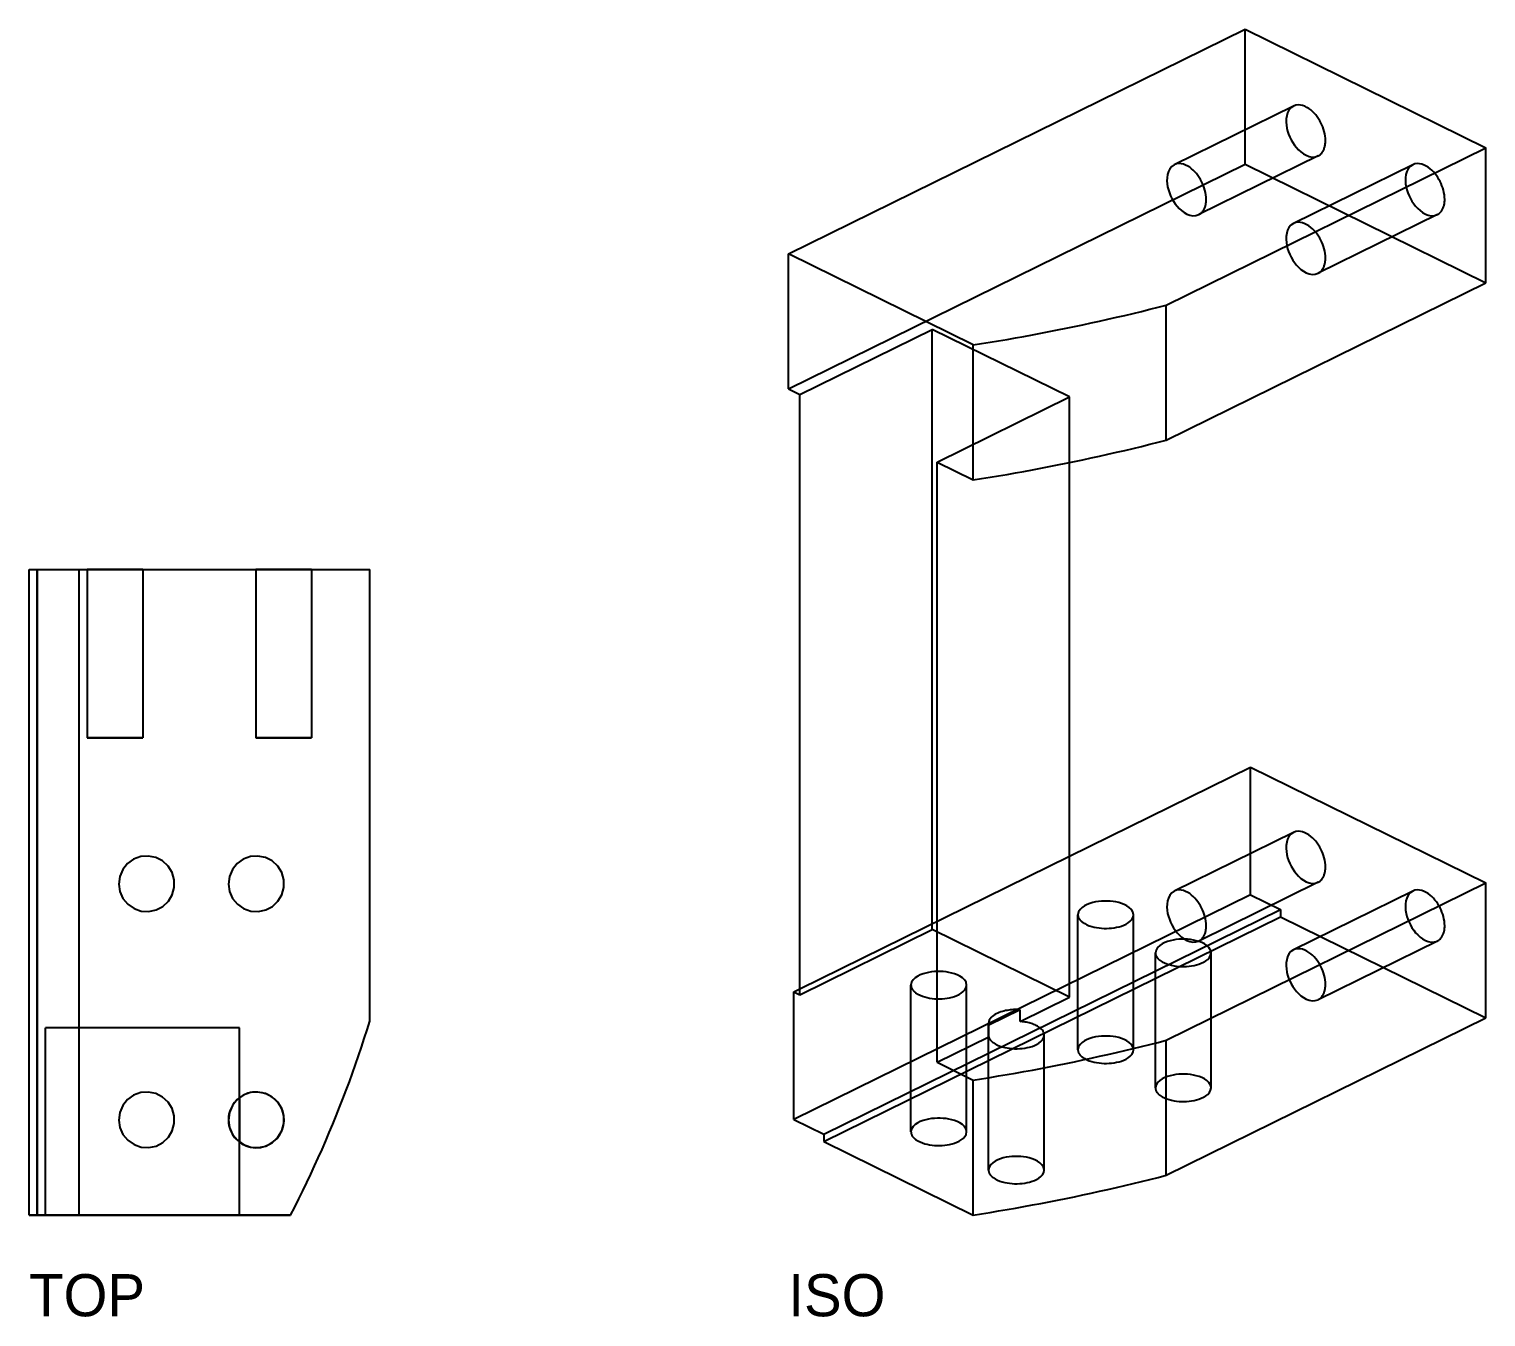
# Model space of a CAD drawing. Header units: millimetres. Extents: x 0 to 263, y -45 to 154.
# Drawn here: x 0 to 86.4, y 78.1 to 154.5 of the extents above; entities that cross this region are included whole.
import ezdxf

# ---------------------------------------------------------------- set-up
doc = ezdxf.new("R2010")
doc.units = ezdxf.units.MM
for name, color, linetype in [('ISO_HIDDEN', 8, 'CONTINUOUS'), ('ISO_VISIBLE', 7, 'Continuous'), ('TOP_HIDDEN', 8, 'CONTINUOUS'), ('TOP_VISIBLE', 7, 'Continuous')]:
    doc.layers.add(name, color=color, linetype=linetype)

msp = doc.modelspace()

# ---------------------------------------------------------------- linework, layer by layer
at = {"layer": 'ISO_HIDDEN'}
for points in [[(72.107, 146.462), (72.107, 154.47)], [(74.985, 149.91), (67.914, 146.428)], [(74.985, 149.91), (74.833, 149.805), (74.715, 149.664), (74.632, 149.5), (74.579, 149.323), (74.552, 149.14), (74.547, 148.956), (74.561, 148.772), (74.591, 148.59), (74.636, 148.411), (74.693, 148.235), (74.763, 148.064), (74.845, 147.899), (74.937, 147.739), (75.041, 147.587), (75.156, 147.442), (75.282, 147.307), (75.42, 147.184), (75.569, 147.076), (75.73, 146.985), (75.902, 146.919), (76.083, 146.885), (76.267, 146.893), (76.442, 146.949)], [(76.88, 147.855), (76.875, 147.993), (76.86, 148.131), (76.836, 148.268), (76.804, 148.402), (76.765, 148.535), (76.718, 148.666), (76.664, 148.793), (76.604, 148.918), (76.538, 149.04), (76.465, 149.158), (76.386, 149.272), (76.301, 149.381), (76.21, 149.485), (76.112, 149.583), (76.008, 149.674), (75.897, 149.757), (75.779, 149.831), (75.655, 149.892), (75.525, 149.94), (75.39, 149.969), (75.252, 149.976), (75.115, 149.957), (74.985, 149.91)], [(76.442, 146.949), (76.483, 146.971), (76.522, 146.996), (76.559, 147.023), (76.594, 147.053), (76.626, 147.086), (76.657, 147.12), (76.685, 147.156), (76.712, 147.194), (76.736, 147.234), (76.757, 147.274), (76.777, 147.316), (76.795, 147.358), (76.811, 147.402), (76.825, 147.445), (76.837, 147.49), (76.848, 147.535), (76.857, 147.58), (76.864, 147.625), (76.87, 147.671), (76.875, 147.717), (76.878, 147.763), (76.88, 147.809), (76.88, 147.855)], [(76.442, 146.949), (69.371, 143.468)], [(45.025, 133.128), (72.107, 146.462)], [(67.914, 146.428), (67.762, 146.324), (67.644, 146.183), (67.56, 146.018), (67.508, 145.841), (67.481, 145.659), (67.476, 145.474), (67.49, 145.29), (67.52, 145.108), (67.564, 144.929), (67.622, 144.754), (67.692, 144.583), (67.774, 144.417), (67.866, 144.258), (67.97, 144.105), (68.085, 143.961), (68.211, 143.826), (68.349, 143.703), (68.498, 143.594), (68.659, 143.504), (68.831, 143.438), (69.012, 143.404), (69.196, 143.411), (69.371, 143.468)], [(69.809, 144.374), (69.804, 144.512), (69.789, 144.65), (69.765, 144.786), (69.733, 144.921), (69.694, 145.054), (69.647, 145.184), (69.593, 145.312), (69.533, 145.437), (69.467, 145.558), (69.394, 145.676), (69.315, 145.79), (69.23, 145.899), (69.139, 146.003), (69.041, 146.102), (68.937, 146.193), (68.826, 146.276), (68.708, 146.349), (68.584, 146.411), (68.454, 146.458), (68.319, 146.487), (68.181, 146.494), (68.044, 146.475), (67.914, 146.428)], [(72.107, 146.462), (86.391, 139.43)], [(82.056, 146.428), (74.985, 142.947)], [(82.056, 146.428), (81.904, 146.324), (81.786, 146.183), (81.703, 146.018), (81.65, 145.841), (81.623, 145.659), (81.618, 145.474), (81.632, 145.29), (81.662, 145.108), (81.707, 144.929), (81.764, 144.754), (81.834, 144.583), (81.916, 144.417), (82.008, 144.258), (82.112, 144.105), (82.227, 143.961), (82.353, 143.826), (82.491, 143.703), (82.64, 143.594), (82.801, 143.504), (82.973, 143.438), (83.154, 143.404), (83.338, 143.411), (83.513, 143.468)], [(83.951, 144.374), (83.946, 144.512), (83.931, 144.65), (83.907, 144.786), (83.875, 144.921), (83.836, 145.054), (83.789, 145.184), (83.735, 145.312), (83.675, 145.437), (83.609, 145.558), (83.536, 145.676), (83.457, 145.79), (83.372, 145.899), (83.281, 146.003), (83.183, 146.102), (83.079, 146.193), (82.968, 146.276), (82.85, 146.349), (82.726, 146.411), (82.596, 146.458), (82.461, 146.487), (82.323, 146.494), (82.186, 146.475), (82.056, 146.428)], [(69.371, 143.468), (69.412, 143.49), (69.451, 143.514), (69.488, 143.542), (69.522, 143.572), (69.555, 143.604), (69.586, 143.639), (69.614, 143.675), (69.64, 143.713), (69.664, 143.752), (69.686, 143.793), (69.706, 143.834), (69.724, 143.877), (69.74, 143.92), (69.754, 143.964), (69.766, 144.008), (69.777, 144.053), (69.786, 144.098), (69.793, 144.144), (69.799, 144.19), (69.803, 144.235), (69.807, 144.281), (69.808, 144.327), (69.809, 144.374)], [(83.513, 143.468), (83.554, 143.49), (83.593, 143.514), (83.63, 143.542), (83.665, 143.572), (83.697, 143.604), (83.728, 143.639), (83.756, 143.675), (83.783, 143.713), (83.807, 143.752), (83.828, 143.793), (83.848, 143.834), (83.866, 143.877), (83.882, 143.92), (83.896, 143.964), (83.908, 144.008), (83.919, 144.053), (83.928, 144.098), (83.935, 144.144), (83.941, 144.19), (83.946, 144.235), (83.949, 144.281), (83.951, 144.327), (83.951, 144.374)], [(83.513, 143.468), (76.442, 139.986)], [(74.985, 142.947), (74.833, 142.842), (74.715, 142.701), (74.632, 142.537), (74.579, 142.36), (74.552, 142.177), (74.547, 141.993), (74.561, 141.809), (74.591, 141.627), (74.636, 141.448), (74.693, 141.272), (74.763, 141.101), (74.845, 140.936), (74.937, 140.776), (75.041, 140.624), (75.156, 140.479), (75.282, 140.344), (75.42, 140.221), (75.569, 140.113), (75.73, 140.022), (75.902, 139.956), (76.083, 139.922), (76.267, 139.93), (76.442, 139.986)], [(76.88, 140.892), (76.875, 141.03), (76.86, 141.168), (76.836, 141.305), (76.804, 141.439), (76.765, 141.572), (76.718, 141.703), (76.664, 141.83), (76.604, 141.955), (76.538, 142.077), (76.465, 142.195), (76.386, 142.308), (76.301, 142.418), (76.21, 142.522), (76.112, 142.62), (76.008, 142.711), (75.897, 142.794), (75.779, 142.868), (75.655, 142.929), (75.525, 142.976), (75.39, 143.006), (75.252, 143.013), (75.115, 142.994), (74.985, 142.947)], [(76.442, 139.986), (76.483, 140.008), (76.522, 140.033), (76.559, 140.06), (76.594, 140.09), (76.626, 140.123), (76.657, 140.157), (76.685, 140.193), (76.712, 140.231), (76.736, 140.271), (76.757, 140.311), (76.777, 140.353), (76.795, 140.395), (76.811, 140.439), (76.825, 140.482), (76.837, 140.527), (76.848, 140.572), (76.857, 140.617), (76.864, 140.662), (76.87, 140.708), (76.875, 140.754), (76.878, 140.8), (76.88, 140.846), (76.88, 140.892)], [(45.71, 132.791), (53.559, 136.655)], [(61.691, 132.651), (53.559, 136.655)], [(53.559, 101.056), (53.559, 136.655)], [(53.842, 128.787), (61.691, 132.651)], [(61.691, 128.761), (61.691, 132.651)], [(72.439, 103.128), (72.439, 110.7)], [(74.985, 106.826), (67.914, 103.344)], [(74.985, 106.826), (74.833, 106.721), (74.715, 106.58), (74.632, 106.416), (74.579, 106.239), (74.552, 106.056), (74.547, 105.872), (74.561, 105.688), (74.591, 105.506), (74.636, 105.326), (74.693, 105.151), (74.763, 104.98), (74.845, 104.815), (74.937, 104.655), (75.041, 104.502), (75.156, 104.358), (75.282, 104.223), (75.42, 104.1), (75.569, 103.991), (75.73, 103.901), (75.902, 103.835), (76.083, 103.801), (76.267, 103.809), (76.442, 103.865)], [(76.88, 104.771), (76.875, 104.909), (76.86, 105.047), (76.836, 105.183), (76.804, 105.318), (76.765, 105.451), (76.718, 105.581), (76.664, 105.709), (76.604, 105.834), (76.538, 105.956), (76.465, 106.074), (76.386, 106.187), (76.301, 106.297), (76.21, 106.401), (76.112, 106.499), (76.008, 106.59), (75.897, 106.673), (75.779, 106.747), (75.655, 106.808), (75.525, 106.855), (75.39, 106.884), (75.252, 106.892), (75.115, 106.873), (74.985, 106.826)], [(45.71, 97.54), (61.691, 105.408)], [(76.442, 103.865), (76.483, 103.887), (76.522, 103.912), (76.559, 103.939), (76.594, 103.969), (76.626, 104.002), (76.657, 104.036), (76.685, 104.072), (76.712, 104.11), (76.736, 104.149), (76.757, 104.19), (76.777, 104.232), (76.795, 104.274), (76.811, 104.317), (76.825, 104.361), (76.837, 104.406), (76.848, 104.451), (76.857, 104.496), (76.864, 104.541), (76.87, 104.587), (76.875, 104.633), (76.878, 104.679), (76.88, 104.725), (76.88, 104.771)], [(76.442, 103.865), (69.371, 100.383)], [(72.439, 103.128), (45.357, 89.793)], [(67.914, 103.344), (67.762, 103.24), (67.644, 103.098), (67.56, 102.934), (67.508, 102.757), (67.481, 102.575), (67.476, 102.39), (67.49, 102.206), (67.52, 102.024), (67.564, 101.845), (67.622, 101.67), (67.692, 101.499), (67.774, 101.333), (67.866, 101.173), (67.97, 101.021), (68.085, 100.876), (68.211, 100.742), (68.349, 100.618), (68.498, 100.51), (68.659, 100.42), (68.831, 100.354), (69.012, 100.32), (69.196, 100.327), (69.371, 100.383)], [(69.809, 101.289), (69.804, 101.428), (69.789, 101.565), (69.765, 101.702), (69.733, 101.837), (69.694, 101.969), (69.647, 102.1), (69.593, 102.228), (69.533, 102.352), (69.467, 102.474), (69.394, 102.592), (69.315, 102.706), (69.23, 102.815), (69.139, 102.919), (69.041, 103.017), (68.937, 103.109), (68.826, 103.192), (68.708, 103.265), (68.584, 103.327), (68.454, 103.374), (68.319, 103.403), (68.181, 103.41), (68.044, 103.391), (67.914, 103.344)], [(72.439, 103.128), (74.207, 102.257)], [(82.056, 103.344), (74.985, 99.862)], [(82.056, 103.344), (81.904, 103.24), (81.786, 103.098), (81.703, 102.934), (81.65, 102.757), (81.623, 102.575), (81.618, 102.39), (81.632, 102.206), (81.662, 102.024), (81.707, 101.845), (81.764, 101.67), (81.834, 101.499), (81.916, 101.333), (82.008, 101.173), (82.112, 101.021), (82.227, 100.876), (82.353, 100.742), (82.491, 100.618), (82.64, 100.51), (82.801, 100.42), (82.973, 100.354), (83.154, 100.32), (83.338, 100.327), (83.513, 100.383)], [(83.951, 101.289), (83.946, 101.428), (83.931, 101.565), (83.907, 101.702), (83.875, 101.837), (83.836, 101.969), (83.789, 102.1), (83.735, 102.228), (83.675, 102.352), (83.609, 102.474), (83.536, 102.592), (83.457, 102.706), (83.372, 102.815), (83.281, 102.919), (83.183, 103.017), (83.079, 103.109), (82.968, 103.192), (82.85, 103.265), (82.726, 103.327), (82.596, 103.374), (82.461, 103.403), (82.323, 103.41), (82.186, 103.391), (82.056, 103.344)], [(47.125, 88.923), (74.207, 102.257)], [(62.198, 93.937), (62.198, 101.944)], [(65.498, 93.937), (65.498, 101.944)], [(74.207, 102.257), (74.207, 101.822)], [(47.125, 88.488), (74.207, 101.822)], [(69.371, 100.383), (69.412, 100.405), (69.451, 100.43), (69.488, 100.458), (69.522, 100.488), (69.555, 100.52), (69.586, 100.554), (69.614, 100.591), (69.64, 100.629), (69.664, 100.668), (69.686, 100.708), (69.706, 100.75), (69.724, 100.793), (69.74, 100.836), (69.754, 100.88), (69.766, 100.924), (69.777, 100.969), (69.786, 101.014), (69.793, 101.06), (69.799, 101.105), (69.803, 101.151), (69.807, 101.197), (69.808, 101.243), (69.809, 101.289)], [(74.207, 101.822), (86.391, 95.823)], [(83.513, 100.383), (83.554, 100.405), (83.593, 100.43), (83.63, 100.458), (83.665, 100.488), (83.697, 100.52), (83.728, 100.554), (83.756, 100.591), (83.783, 100.629), (83.807, 100.668), (83.828, 100.708), (83.848, 100.75), (83.866, 100.793), (83.882, 100.836), (83.896, 100.88), (83.908, 100.924), (83.919, 100.969), (83.928, 101.014), (83.935, 101.06), (83.941, 101.105), (83.946, 101.151), (83.949, 101.197), (83.951, 101.243), (83.951, 101.289)], [(45.71, 97.192), (53.559, 101.056)], [(61.691, 97.053), (53.559, 101.056)], [(83.513, 100.383), (76.442, 96.902)], [(66.794, 91.674), (66.794, 99.681)], [(70.094, 91.674), (70.094, 99.681)], [(74.985, 99.862), (74.833, 99.758), (74.715, 99.617), (74.632, 99.452), (74.579, 99.276), (74.552, 99.093), (74.547, 98.909), (74.561, 98.725), (74.591, 98.542), (74.636, 98.363), (74.693, 98.188), (74.763, 98.017), (74.845, 97.852), (74.937, 97.692), (75.041, 97.539), (75.156, 97.395), (75.282, 97.26), (75.42, 97.137), (75.569, 97.028), (75.73, 96.938), (75.902, 96.872), (76.083, 96.838), (76.267, 96.845), (76.442, 96.902)], [(76.88, 97.808), (76.875, 97.946), (76.86, 98.084), (76.836, 98.22), (76.804, 98.355), (76.765, 98.488), (76.718, 98.618), (76.664, 98.746), (76.604, 98.871), (76.538, 98.992), (76.465, 99.11), (76.386, 99.224), (76.301, 99.334), (76.21, 99.438), (76.112, 99.536), (76.008, 99.627), (75.897, 99.71), (75.779, 99.784), (75.655, 99.845), (75.525, 99.892), (75.39, 99.921), (75.252, 99.928), (75.115, 99.91), (74.985, 99.862)], [(55.598, 97.766), (55.562, 97.934), (55.47, 98.08), (55.345, 98.199), (55.201, 98.295), (55.046, 98.373), (54.885, 98.435), (54.719, 98.484), (54.55, 98.523), (54.38, 98.55), (54.207, 98.569), (54.035, 98.578), (53.862, 98.578), (53.689, 98.569), (53.517, 98.55), (53.346, 98.523), (53.177, 98.484), (53.011, 98.435), (52.85, 98.373), (52.695, 98.295), (52.552, 98.199), (52.426, 98.08), (52.334, 97.934), (52.298, 97.766)], [(52.298, 97.766), (52.299, 97.742), (52.301, 97.719), (52.304, 97.695), (52.309, 97.672), (52.315, 97.649), (52.323, 97.626), (52.331, 97.604), (52.341, 97.582), (52.352, 97.561), (52.364, 97.54), (52.376, 97.519), (52.389, 97.5), (52.404, 97.48), (52.418, 97.462), (52.434, 97.444), (52.45, 97.426), (52.466, 97.409), (52.484, 97.392), (52.501, 97.376), (52.519, 97.36), (52.537, 97.345), (52.556, 97.33), (52.575, 97.316)], [(52.298, 89.062), (52.298, 97.766)], [(52.575, 97.316), (52.7, 97.235), (52.833, 97.167), (52.972, 97.111), (53.114, 97.065), (53.258, 97.028), (53.404, 96.999), (53.552, 96.978), (53.7, 96.963), (53.849, 96.955), (53.999, 96.954), (54.148, 96.96), (54.296, 96.972), (54.444, 96.991), (54.591, 97.018), (54.736, 97.053), (54.879, 97.096), (55.019, 97.148), (55.154, 97.212), (55.282, 97.288), (55.399, 97.38), (55.5, 97.49), (55.571, 97.62), (55.598, 97.766)], [(55.598, 89.062), (55.598, 97.766)], [(76.442, 96.902), (76.483, 96.924), (76.522, 96.949), (76.559, 96.976), (76.594, 97.006), (76.626, 97.038), (76.657, 97.073), (76.685, 97.109), (76.712, 97.147), (76.736, 97.186), (76.757, 97.227), (76.777, 97.269), (76.795, 97.311), (76.811, 97.354), (76.825, 97.398), (76.837, 97.443), (76.848, 97.487), (76.857, 97.533), (76.864, 97.578), (76.87, 97.624), (76.875, 97.67), (76.878, 97.716), (76.88, 97.762), (76.88, 97.808)], [(58.765, 96.308), (58.669, 96.313), (58.573, 96.316), (58.477, 96.315), (58.381, 96.312), (58.285, 96.306), (58.189, 96.297), (58.094, 96.285), (57.999, 96.27), (57.904, 96.252), (57.811, 96.231), (57.718, 96.206), (57.626, 96.178), (57.535, 96.146), (57.446, 96.11), (57.359, 96.068), (57.275, 96.022), (57.194, 95.97), (57.118, 95.912), (57.048, 95.846), (56.987, 95.771), (56.938, 95.689), (56.906, 95.598), (56.894, 95.503)], [(56.894, 95.503), (56.894, 95.498), (56.894, 95.494), (56.895, 95.489), (56.895, 95.484), (56.895, 95.479), (56.895, 95.475), (56.896, 95.47), (56.896, 95.465), (56.897, 95.46), (56.897, 95.455), (56.898, 95.451), (56.898, 95.446), (56.899, 95.441), (56.9, 95.437), (56.901, 95.432), (56.902, 95.427), (56.902, 95.422), (56.903, 95.418), (56.905, 95.413), (56.906, 95.408), (56.907, 95.404), (56.908, 95.399), (56.909, 95.394)], [(56.894, 86.799), (56.894, 95.503)], [(60.194, 86.799), (60.194, 94.807)], [(65.498, 93.937), (65.462, 94.105), (65.37, 94.25), (65.244, 94.369), (65.1, 94.465), (64.946, 94.543), (64.784, 94.605), (64.619, 94.655), (64.45, 94.693), (64.279, 94.721), (64.107, 94.739), (63.934, 94.748), (63.761, 94.748), (63.588, 94.739), (63.416, 94.721), (63.245, 94.693), (63.077, 94.655), (62.911, 94.605), (62.749, 94.543), (62.595, 94.465), (62.451, 94.369), (62.326, 94.25), (62.233, 94.105), (62.198, 93.937)], [(62.198, 93.937), (62.198, 93.913), (62.2, 93.889), (62.204, 93.865), (62.209, 93.842), (62.215, 93.819), (62.222, 93.796), (62.231, 93.774), (62.241, 93.752), (62.251, 93.731), (62.263, 93.71), (62.276, 93.69), (62.289, 93.67), (62.303, 93.651), (62.318, 93.632), (62.333, 93.614), (62.349, 93.596), (62.366, 93.579), (62.383, 93.562), (62.401, 93.546), (62.418, 93.53), (62.437, 93.515), (62.456, 93.5), (62.475, 93.486)], [(62.475, 93.486), (62.6, 93.405), (62.733, 93.338), (62.871, 93.282), (63.013, 93.236), (63.158, 93.199), (63.304, 93.17), (63.452, 93.148), (63.6, 93.133), (63.749, 93.126), (63.898, 93.125), (64.047, 93.13), (64.196, 93.142), (64.344, 93.162), (64.491, 93.188), (64.636, 93.223), (64.779, 93.266), (64.918, 93.318), (65.053, 93.382), (65.181, 93.458), (65.299, 93.55), (65.399, 93.66), (65.471, 93.791), (65.498, 93.937)], [(70.094, 91.674), (70.058, 91.842), (69.966, 91.987), (69.84, 92.106), (69.697, 92.202), (69.542, 92.28), (69.381, 92.342), (69.215, 92.392), (69.046, 92.43), (68.875, 92.458), (68.703, 92.476), (68.53, 92.485), (68.357, 92.485), (68.184, 92.476), (68.012, 92.458), (67.842, 92.43), (67.673, 92.392), (67.507, 92.342), (67.346, 92.28), (67.191, 92.202), (67.047, 92.106), (66.922, 91.987), (66.83, 91.842), (66.794, 91.674)], [(66.794, 91.674), (66.795, 91.65), (66.797, 91.626), (66.8, 91.602), (66.805, 91.579), (66.811, 91.556), (66.819, 91.533), (66.827, 91.511), (66.837, 91.489), (66.848, 91.468), (66.859, 91.447), (66.872, 91.427), (66.885, 91.407), (66.899, 91.388), (66.914, 91.369), (66.93, 91.351), (66.946, 91.333), (66.962, 91.316), (66.979, 91.299), (66.997, 91.283), (67.015, 91.267), (67.033, 91.252), (67.052, 91.237), (67.071, 91.223)], [(67.071, 91.223), (67.196, 91.142), (67.329, 91.075), (67.467, 91.019), (67.609, 90.973), (67.754, 90.936), (67.9, 90.906), (68.048, 90.885), (68.196, 90.87), (68.345, 90.863), (68.494, 90.861), (68.643, 90.867), (68.792, 90.879), (68.94, 90.899), (69.087, 90.925), (69.232, 90.96), (69.375, 91.003), (69.515, 91.055), (69.649, 91.119), (69.778, 91.195), (69.895, 91.287), (69.995, 91.397), (70.067, 91.528), (70.094, 91.674)], [(55.598, 89.062), (55.562, 89.23), (55.47, 89.376), (55.345, 89.495), (55.201, 89.591), (55.046, 89.669), (54.885, 89.731), (54.719, 89.781), (54.55, 89.819), (54.38, 89.846), (54.207, 89.865), (54.035, 89.874), (53.862, 89.874), (53.689, 89.865), (53.517, 89.846), (53.346, 89.819), (53.177, 89.781), (53.011, 89.731), (52.85, 89.669), (52.695, 89.591), (52.552, 89.495), (52.426, 89.376), (52.334, 89.23), (52.298, 89.062)], [(52.298, 89.062), (52.299, 89.039), (52.301, 89.015), (52.304, 88.991), (52.309, 88.968), (52.315, 88.945), (52.323, 88.922), (52.331, 88.9), (52.341, 88.878), (52.352, 88.857), (52.364, 88.836), (52.376, 88.816), (52.389, 88.796), (52.404, 88.777), (52.418, 88.758), (52.434, 88.74), (52.45, 88.722), (52.466, 88.705), (52.484, 88.688), (52.501, 88.672), (52.519, 88.656), (52.537, 88.641), (52.556, 88.626), (52.575, 88.612)], [(52.575, 88.612), (52.7, 88.531), (52.833, 88.463), (52.972, 88.407), (53.114, 88.362), (53.258, 88.324), (53.404, 88.295), (53.552, 88.274), (53.7, 88.259), (53.849, 88.251), (53.999, 88.25), (54.148, 88.256), (54.296, 88.268), (54.444, 88.288), (54.591, 88.314), (54.736, 88.349), (54.879, 88.392), (55.019, 88.444), (55.154, 88.508), (55.282, 88.584), (55.399, 88.676), (55.5, 88.786), (55.571, 88.916), (55.598, 89.062)], [(60.194, 86.799), (60.159, 86.967), (60.066, 87.113), (59.941, 87.232), (59.797, 87.328), (59.643, 87.406), (59.481, 87.468), (59.315, 87.518), (59.147, 87.556), (58.976, 87.583), (58.804, 87.602), (58.631, 87.611), (58.458, 87.611), (58.285, 87.602), (58.113, 87.583), (57.942, 87.556), (57.773, 87.518), (57.607, 87.468), (57.446, 87.406), (57.292, 87.328), (57.148, 87.232), (57.022, 87.113), (56.93, 86.967), (56.894, 86.799)], [(56.894, 86.799), (56.895, 86.775), (56.897, 86.752), (56.901, 86.728), (56.906, 86.705), (56.912, 86.682), (56.919, 86.659), (56.928, 86.637), (56.937, 86.615), (56.948, 86.594), (56.96, 86.573), (56.972, 86.553), (56.986, 86.533), (57, 86.514), (57.015, 86.495), (57.03, 86.477), (57.046, 86.459), (57.063, 86.442), (57.08, 86.425), (57.097, 86.409), (57.115, 86.393), (57.134, 86.378), (57.152, 86.363), (57.171, 86.349)], [(57.171, 86.349), (57.296, 86.268), (57.43, 86.2), (57.568, 86.144), (57.71, 86.099), (57.854, 86.061), (58.001, 86.032), (58.148, 86.011), (58.297, 85.996), (58.446, 85.988), (58.595, 85.987), (58.744, 85.993), (58.893, 86.005), (59.041, 86.025), (59.187, 86.051), (59.333, 86.086), (59.475, 86.129), (59.615, 86.181), (59.75, 86.245), (59.878, 86.321), (59.996, 86.413), (60.096, 86.523), (60.167, 86.653), (60.194, 86.799)]]:
    msp.add_lwpolyline(points, dxfattribs=at)
at = {"layer": 'ISO_VISIBLE'}
for points in [[(45.025, 141.136), (72.107, 154.47)], [(72.107, 154.47), (86.391, 147.437)], [(67.44, 138.107), (86.391, 147.437)], [(86.391, 139.43), (86.391, 147.437)], [(45.025, 133.128), (45.025, 141.136)], [(55.986, 135.739), (45.025, 141.136)], [(67.44, 130.099), (86.391, 139.43)], [(55.986, 135.739), (56.488, 135.819), (56.99, 135.9), (57.492, 135.984), (57.994, 136.069), (58.495, 136.157), (58.996, 136.247), (59.496, 136.339), (59.996, 136.433), (60.496, 136.529), (60.995, 136.627), (61.494, 136.728), (61.992, 136.83), (62.49, 136.935), (62.987, 137.042), (63.484, 137.152), (63.98, 137.263), (64.476, 137.377), (64.972, 137.493), (65.467, 137.611), (65.961, 137.731), (66.455, 137.854), (66.948, 137.979), (67.44, 138.107)], [(67.44, 130.099), (67.44, 138.107)], [(55.986, 127.731), (55.986, 135.739)], [(45.025, 133.128), (45.71, 132.791)], [(45.71, 97.192), (45.71, 132.791)], [(55.986, 127.731), (56.488, 127.811), (56.99, 127.892), (57.492, 127.976), (57.994, 128.062), (58.495, 128.149), (58.996, 128.239), (59.496, 128.331), (59.996, 128.425), (60.496, 128.521), (60.995, 128.62), (61.494, 128.72), (61.992, 128.823), (62.49, 128.928), (62.987, 129.035), (63.484, 129.144), (63.98, 129.255), (64.476, 129.369), (64.972, 129.485), (65.467, 129.603), (65.961, 129.724), (66.455, 129.847), (66.948, 129.972), (67.44, 130.099)], [(53.842, 93.188), (53.842, 128.787)], [(53.842, 128.787), (55.986, 127.731)], [(61.691, 97.053), (61.691, 128.761)], [(61.691, 105.408), (72.439, 110.7)], [(72.439, 110.7), (86.391, 103.831)], [(67.44, 94.5), (86.391, 103.831)], [(86.391, 95.823), (86.391, 103.831)], [(65.498, 101.944), (65.462, 102.112), (65.37, 102.258), (65.244, 102.377), (65.1, 102.473), (64.946, 102.55), (64.784, 102.613), (64.619, 102.662), (64.45, 102.7), (64.279, 102.728), (64.107, 102.746), (63.934, 102.755), (63.761, 102.755), (63.588, 102.746), (63.416, 102.728), (63.245, 102.7), (63.077, 102.662), (62.911, 102.613), (62.749, 102.55), (62.595, 102.473), (62.451, 102.377), (62.326, 102.258), (62.233, 102.112), (62.198, 101.944)], [(62.198, 101.944), (62.198, 101.92), (62.2, 101.896), (62.204, 101.873), (62.209, 101.85), (62.215, 101.826), (62.222, 101.804), (62.231, 101.782), (62.241, 101.76), (62.251, 101.738), (62.263, 101.718), (62.276, 101.697), (62.289, 101.678), (62.303, 101.658), (62.318, 101.64), (62.333, 101.621), (62.349, 101.604), (62.366, 101.587), (62.383, 101.57), (62.401, 101.554), (62.418, 101.538), (62.437, 101.523), (62.456, 101.508), (62.475, 101.494)], [(62.475, 101.494), (62.6, 101.413), (62.733, 101.345), (62.871, 101.289), (63.013, 101.243), (63.158, 101.206), (63.304, 101.177), (63.452, 101.155), (63.6, 101.141), (63.749, 101.133), (63.898, 101.132), (64.047, 101.138), (64.196, 101.15), (64.344, 101.169), (64.491, 101.196), (64.636, 101.23), (64.779, 101.273), (64.918, 101.326), (65.053, 101.389), (65.181, 101.466), (65.299, 101.558), (65.399, 101.668), (65.471, 101.798), (65.498, 101.944)], [(70.094, 99.681), (70.058, 99.849), (69.966, 99.995), (69.84, 100.114), (69.697, 100.21), (69.542, 100.287), (69.381, 100.35), (69.215, 100.399), (69.046, 100.437), (68.875, 100.465), (68.703, 100.483), (68.53, 100.492), (68.357, 100.492), (68.184, 100.483), (68.012, 100.465), (67.842, 100.437), (67.673, 100.399), (67.507, 100.35), (67.346, 100.287), (67.191, 100.21), (67.047, 100.114), (66.922, 99.995), (66.83, 99.849), (66.794, 99.681)], [(66.794, 99.681), (66.795, 99.657), (66.797, 99.633), (66.8, 99.61), (66.805, 99.587), (66.811, 99.563), (66.819, 99.541), (66.827, 99.519), (66.837, 99.497), (66.848, 99.475), (66.859, 99.455), (66.872, 99.434), (66.885, 99.415), (66.899, 99.395), (66.914, 99.377), (66.93, 99.358), (66.946, 99.341), (66.962, 99.324), (66.979, 99.307), (66.997, 99.291), (67.015, 99.275), (67.033, 99.26), (67.052, 99.245), (67.071, 99.231)], [(67.071, 99.231), (67.196, 99.15), (67.329, 99.082), (67.467, 99.026), (67.609, 98.98), (67.754, 98.943), (67.9, 98.914), (68.048, 98.892), (68.196, 98.878), (68.345, 98.87), (68.494, 98.869), (68.643, 98.875), (68.792, 98.887), (68.94, 98.906), (69.087, 98.933), (69.232, 98.967), (69.375, 99.01), (69.515, 99.063), (69.649, 99.126), (69.778, 99.203), (69.895, 99.295), (69.995, 99.405), (70.067, 99.535), (70.094, 99.681)], [(45.357, 97.366), (45.71, 97.54)], [(45.357, 97.366), (45.71, 97.192)], [(45.357, 89.793), (45.357, 97.366)], [(58.765, 95.612), (61.691, 97.053)], [(58.765, 96.308), (56.909, 95.394)], [(58.765, 95.612), (58.765, 96.308)], [(56.909, 94.698), (56.909, 95.394)], [(60.194, 94.807), (60.187, 94.883), (60.166, 94.957), (60.133, 95.027), (60.09, 95.091), (60.041, 95.149), (59.985, 95.203), (59.926, 95.251), (59.863, 95.295), (59.797, 95.336), (59.729, 95.372), (59.66, 95.405), (59.589, 95.436), (59.517, 95.463), (59.445, 95.488), (59.371, 95.51), (59.297, 95.53), (59.222, 95.548), (59.147, 95.563), (59.071, 95.577), (58.995, 95.588), (58.918, 95.598), (58.842, 95.606), (58.765, 95.612)], [(67.44, 86.493), (86.391, 95.823)], [(53.842, 93.188), (56.909, 94.698)], [(55.986, 92.133), (56.488, 92.212), (56.99, 92.294), (57.492, 92.377), (57.994, 92.463), (58.495, 92.551), (58.996, 92.64), (59.496, 92.732), (59.996, 92.826), (60.496, 92.923), (60.995, 93.021), (61.494, 93.121), (61.992, 93.224), (62.49, 93.329), (62.987, 93.436), (63.484, 93.545), (63.98, 93.657), (64.476, 93.77), (64.972, 93.886), (65.467, 94.004), (65.961, 94.125), (66.455, 94.248), (66.948, 94.373), (67.44, 94.5)], [(56.909, 94.698), (56.915, 94.68), (56.921, 94.662), (56.928, 94.644), (56.935, 94.627), (56.944, 94.609), (56.953, 94.593), (56.962, 94.576), (56.972, 94.56), (56.983, 94.544), (56.994, 94.529), (57.006, 94.513), (57.018, 94.499), (57.03, 94.484), (57.043, 94.47), (57.056, 94.456), (57.069, 94.443), (57.083, 94.429), (57.097, 94.417), (57.112, 94.404), (57.126, 94.392), (57.141, 94.38), (57.156, 94.368), (57.171, 94.356)], [(57.171, 94.356), (57.296, 94.275), (57.43, 94.208), (57.568, 94.152), (57.71, 94.106), (57.854, 94.069), (58.001, 94.04), (58.148, 94.018), (58.297, 94.004), (58.446, 93.996), (58.595, 93.995), (58.744, 94), (58.893, 94.013), (59.041, 94.032), (59.187, 94.059), (59.333, 94.093), (59.475, 94.136), (59.615, 94.189), (59.75, 94.252), (59.878, 94.329), (59.996, 94.42), (60.096, 94.531), (60.167, 94.661), (60.194, 94.807)], [(67.44, 86.493), (67.44, 94.5)], [(53.842, 93.188), (55.986, 92.133)], [(55.986, 84.125), (55.986, 92.133)], [(45.357, 89.793), (47.125, 88.923)], [(47.125, 88.923), (47.125, 88.488)], [(47.125, 88.488), (55.986, 84.125)], [(55.986, 84.125), (56.488, 84.204), (56.99, 84.286), (57.492, 84.37), (57.994, 84.455), (58.495, 84.543), (58.996, 84.633), (59.496, 84.725), (59.996, 84.819), (60.496, 84.915), (60.995, 85.013), (61.494, 85.114), (61.992, 85.216), (62.49, 85.321), (62.987, 85.428), (63.484, 85.538), (63.98, 85.649), (64.476, 85.763), (64.972, 85.879), (65.467, 85.997), (65.961, 86.117), (66.455, 86.24), (66.948, 86.365), (67.44, 86.493)]]:
    msp.add_lwpolyline(points, dxfattribs=at)
at = {"layer": 'TOP_HIDDEN'}
for points in [[(0, 84.125), (0, 122.425)], [(0, 122.425), (20.2, 122.425)], [(0.469, 84.125), (0.469, 122.425)], [(0.469, 122.425), (20.2, 122.425)], [(0.469, 122.425), (0.469, 84.125)], [(0.469, 122.425), (2.969, 122.425)], [(2.969, 84.125), (2.969, 122.425)], [(2.969, 84.125), (2.969, 122.425)], [(2.969, 122.425), (20.2, 122.425)], [(6.75, 122.425), (6.607, 122.425), (6.463, 122.425), (6.32, 122.425), (6.176, 122.425), (6.033, 122.425), (5.889, 122.425), (5.746, 122.425), (5.602, 122.425), (5.459, 122.425), (5.315, 122.425), (5.172, 122.425), (5.028, 122.425), (4.885, 122.425), (4.741, 122.425), (4.598, 122.425), (4.454, 122.425), (4.311, 122.425), (4.167, 122.425), (4.024, 122.425), (3.88, 122.425), (3.737, 122.425), (3.593, 122.425), (3.45, 122.425)], [(3.45, 122.425), (3.593, 122.425), (3.737, 122.425), (3.88, 122.425), (4.024, 122.425), (4.167, 122.425), (4.311, 122.425), (4.454, 122.425), (4.598, 122.425), (4.741, 122.425), (4.885, 122.425), (5.028, 122.425), (5.172, 122.425), (5.315, 122.425), (5.459, 122.425), (5.602, 122.425), (5.746, 122.425), (5.889, 122.425), (6.033, 122.425), (6.176, 122.425), (6.32, 122.425), (6.463, 122.425), (6.607, 122.425), (6.75, 122.425)], [(6.75, 122.425), (6.607, 122.425), (6.463, 122.425), (6.32, 122.425), (6.176, 122.425), (6.033, 122.425), (5.889, 122.425), (5.746, 122.425), (5.602, 122.425), (5.459, 122.425), (5.315, 122.425), (5.172, 122.425), (5.028, 122.425), (4.885, 122.425), (4.741, 122.425), (4.598, 122.425), (4.454, 122.425), (4.311, 122.425), (4.167, 122.425), (4.024, 122.425), (3.88, 122.425), (3.737, 122.425), (3.593, 122.425), (3.45, 122.425)], [(3.45, 122.425), (3.593, 122.425), (3.737, 122.425), (3.88, 122.425), (4.024, 122.425), (4.167, 122.425), (4.311, 122.425), (4.454, 122.425), (4.598, 122.425), (4.741, 122.425), (4.885, 122.425), (5.028, 122.425), (5.172, 122.425), (5.315, 122.425), (5.459, 122.425), (5.602, 122.425), (5.746, 122.425), (5.889, 122.425), (6.033, 122.425), (6.176, 122.425), (6.32, 122.425), (6.463, 122.425), (6.607, 122.425), (6.75, 122.425)], [(3.45, 122.425), (3.45, 112.425)], [(3.45, 122.425), (3.45, 112.425)], [(6.75, 122.425), (6.75, 112.425)], [(6.75, 122.425), (6.75, 112.425)], [(16.75, 122.425), (16.607, 122.425), (16.463, 122.425), (16.32, 122.425), (16.176, 122.425), (16.033, 122.425), (15.889, 122.425), (15.746, 122.425), (15.602, 122.425), (15.459, 122.425), (15.315, 122.425), (15.172, 122.425), (15.028, 122.425), (14.885, 122.425), (14.741, 122.425), (14.598, 122.425), (14.454, 122.425), (14.311, 122.425), (14.167, 122.425), (14.024, 122.425), (13.88, 122.425), (13.737, 122.425), (13.593, 122.425), (13.45, 122.425)], [(13.45, 122.425), (13.593, 122.425), (13.737, 122.425), (13.88, 122.425), (14.024, 122.425), (14.167, 122.425), (14.311, 122.425), (14.454, 122.425), (14.598, 122.425), (14.741, 122.425), (14.885, 122.425), (15.028, 122.425), (15.172, 122.425), (15.315, 122.425), (15.459, 122.425), (15.602, 122.425), (15.746, 122.425), (15.889, 122.425), (16.033, 122.425), (16.176, 122.425), (16.32, 122.425), (16.463, 122.425), (16.607, 122.425), (16.75, 122.425)], [(16.75, 122.425), (16.607, 122.425), (16.463, 122.425), (16.32, 122.425), (16.176, 122.425), (16.033, 122.425), (15.889, 122.425), (15.746, 122.425), (15.602, 122.425), (15.459, 122.425), (15.315, 122.425), (15.172, 122.425), (15.028, 122.425), (14.885, 122.425), (14.741, 122.425), (14.598, 122.425), (14.454, 122.425), (14.311, 122.425), (14.167, 122.425), (14.024, 122.425), (13.88, 122.425), (13.737, 122.425), (13.593, 122.425), (13.45, 122.425)], [(13.45, 122.425), (13.593, 122.425), (13.737, 122.425), (13.88, 122.425), (14.024, 122.425), (14.167, 122.425), (14.311, 122.425), (14.454, 122.425), (14.598, 122.425), (14.741, 122.425), (14.885, 122.425), (15.028, 122.425), (15.172, 122.425), (15.315, 122.425), (15.459, 122.425), (15.602, 122.425), (15.746, 122.425), (15.889, 122.425), (16.033, 122.425), (16.176, 122.425), (16.32, 122.425), (16.463, 122.425), (16.607, 122.425), (16.75, 122.425)], [(13.45, 122.425), (13.45, 112.425)], [(13.45, 122.425), (13.45, 112.425)], [(16.75, 122.425), (16.75, 112.425)], [(16.75, 122.425), (16.75, 112.425)], [(20.2, 95.625), (20.2, 122.425)], [(20.2, 95.625), (20.2, 122.425)], [(20.2, 95.625), (20.2, 122.425)], [(6.75, 112.425), (6.607, 112.425), (6.463, 112.425), (6.32, 112.425), (6.176, 112.425), (6.033, 112.425), (5.889, 112.425), (5.746, 112.425), (5.602, 112.425), (5.459, 112.425), (5.315, 112.425), (5.172, 112.425), (5.028, 112.425), (4.885, 112.425), (4.741, 112.425), (4.598, 112.425), (4.454, 112.425), (4.311, 112.425), (4.167, 112.425), (4.024, 112.425), (3.88, 112.425), (3.737, 112.425), (3.593, 112.425), (3.45, 112.425)], [(3.45, 112.425), (3.593, 112.425), (3.737, 112.425), (3.88, 112.425), (4.024, 112.425), (4.167, 112.425), (4.311, 112.425), (4.454, 112.425), (4.598, 112.425), (4.741, 112.425), (4.885, 112.425), (5.028, 112.425), (5.172, 112.425), (5.315, 112.425), (5.459, 112.425), (5.602, 112.425), (5.746, 112.425), (5.889, 112.425), (6.033, 112.425), (6.176, 112.425), (6.32, 112.425), (6.463, 112.425), (6.607, 112.425), (6.75, 112.425)], [(6.75, 112.425), (6.607, 112.425), (6.463, 112.425), (6.32, 112.425), (6.176, 112.425), (6.033, 112.425), (5.889, 112.425), (5.746, 112.425), (5.602, 112.425), (5.459, 112.425), (5.315, 112.425), (5.172, 112.425), (5.028, 112.425), (4.885, 112.425), (4.741, 112.425), (4.598, 112.425), (4.454, 112.425), (4.311, 112.425), (4.167, 112.425), (4.024, 112.425), (3.88, 112.425), (3.737, 112.425), (3.593, 112.425), (3.45, 112.425)], [(3.45, 112.425), (3.593, 112.425), (3.737, 112.425), (3.88, 112.425), (4.024, 112.425), (4.167, 112.425), (4.311, 112.425), (4.454, 112.425), (4.598, 112.425), (4.741, 112.425), (4.885, 112.425), (5.028, 112.425), (5.172, 112.425), (5.315, 112.425), (5.459, 112.425), (5.602, 112.425), (5.746, 112.425), (5.889, 112.425), (6.033, 112.425), (6.176, 112.425), (6.32, 112.425), (6.463, 112.425), (6.607, 112.425), (6.75, 112.425)], [(16.75, 112.425), (16.607, 112.425), (16.463, 112.425), (16.32, 112.425), (16.176, 112.425), (16.033, 112.425), (15.889, 112.425), (15.746, 112.425), (15.602, 112.425), (15.459, 112.425), (15.315, 112.425), (15.172, 112.425), (15.028, 112.425), (14.885, 112.425), (14.741, 112.425), (14.598, 112.425), (14.454, 112.425), (14.311, 112.425), (14.167, 112.425), (14.024, 112.425), (13.88, 112.425), (13.737, 112.425), (13.593, 112.425), (13.45, 112.425)], [(13.45, 112.425), (13.593, 112.425), (13.737, 112.425), (13.88, 112.425), (14.024, 112.425), (14.167, 112.425), (14.311, 112.425), (14.454, 112.425), (14.598, 112.425), (14.741, 112.425), (14.885, 112.425), (15.028, 112.425), (15.172, 112.425), (15.315, 112.425), (15.459, 112.425), (15.602, 112.425), (15.746, 112.425), (15.889, 112.425), (16.033, 112.425), (16.176, 112.425), (16.32, 112.425), (16.463, 112.425), (16.607, 112.425), (16.75, 112.425)], [(16.75, 112.425), (16.607, 112.425), (16.463, 112.425), (16.32, 112.425), (16.176, 112.425), (16.033, 112.425), (15.889, 112.425), (15.746, 112.425), (15.602, 112.425), (15.459, 112.425), (15.315, 112.425), (15.172, 112.425), (15.028, 112.425), (14.885, 112.425), (14.741, 112.425), (14.598, 112.425), (14.454, 112.425), (14.311, 112.425), (14.167, 112.425), (14.024, 112.425), (13.88, 112.425), (13.737, 112.425), (13.593, 112.425), (13.45, 112.425)], [(13.45, 112.425), (13.593, 112.425), (13.737, 112.425), (13.88, 112.425), (14.024, 112.425), (14.167, 112.425), (14.311, 112.425), (14.454, 112.425), (14.598, 112.425), (14.741, 112.425), (14.885, 112.425), (15.028, 112.425), (15.172, 112.425), (15.315, 112.425), (15.459, 112.425), (15.602, 112.425), (15.746, 112.425), (15.889, 112.425), (16.033, 112.425), (16.176, 112.425), (16.32, 112.425), (16.463, 112.425), (16.607, 112.425), (16.75, 112.425)], [(6.645, 102.157), (7.094, 102.13), (7.533, 102.224), (7.931, 102.434), (8.257, 102.743), (8.487, 103.129), (8.605, 103.562), (8.602, 104.012), (8.478, 104.443), (8.241, 104.826), (7.911, 105.13), (7.51, 105.334), (7.07, 105.422), (6.622, 105.388), (6.199, 105.234), (5.834, 104.973), (5.553, 104.622), (5.377, 104.209), (5.319, 103.763), (5.384, 103.318), (5.566, 102.907), (5.852, 102.561), (6.221, 102.304), (6.645, 102.157)], [(6.645, 102.157), (7.094, 102.13), (7.533, 102.224), (7.931, 102.434), (8.257, 102.743), (8.487, 103.129), (8.605, 103.562), (8.602, 104.012), (8.478, 104.443), (8.241, 104.826), (7.911, 105.13), (7.51, 105.334), (7.07, 105.422), (6.622, 105.388), (6.199, 105.234), (5.834, 104.973), (5.553, 104.622), (5.377, 104.209), (5.319, 103.763), (5.384, 103.318), (5.566, 102.907), (5.852, 102.561), (6.221, 102.304), (6.645, 102.157)], [(13.145, 102.157), (13.594, 102.13), (14.033, 102.224), (14.431, 102.434), (14.757, 102.743), (14.987, 103.129), (15.105, 103.562), (15.102, 104.012), (14.978, 104.443), (14.741, 104.826), (14.411, 105.13), (14.01, 105.334), (13.57, 105.422), (13.122, 105.388), (12.699, 105.234), (12.334, 104.973), (12.053, 104.622), (11.877, 104.209), (11.819, 103.763), (11.884, 103.318), (12.066, 102.907), (12.352, 102.561), (12.721, 102.304), (13.145, 102.157)], [(13.145, 102.157), (13.594, 102.13), (14.033, 102.224), (14.431, 102.434), (14.757, 102.743), (14.987, 103.129), (15.105, 103.562), (15.102, 104.012), (14.978, 104.443), (14.741, 104.826), (14.411, 105.13), (14.01, 105.334), (13.57, 105.422), (13.122, 105.388), (12.699, 105.234), (12.334, 104.973), (12.053, 104.622), (11.877, 104.209), (11.819, 103.763), (11.884, 103.318), (12.066, 102.907), (12.352, 102.561), (12.721, 102.304), (13.145, 102.157)], [(12.469, 95.225), (0.969, 95.225)], [(0.969, 84.125), (0.969, 95.225)], [(0.969, 84.125), (0.969, 95.225)], [(12.469, 95.225), (0.969, 95.225)], [(12.469, 84.125), (12.469, 95.225)], [(12.469, 91.087), (12.469, 95.225)], [(15.501, 84.125), (15.748, 84.606), (15.991, 85.089), (16.231, 85.574), (16.466, 86.061), (16.698, 86.55), (16.926, 87.04), (17.15, 87.532), (17.37, 88.026), (17.587, 88.522), (17.799, 89.019), (18.008, 89.518), (18.212, 90.019), (18.413, 90.521), (18.61, 91.025), (18.802, 91.531), (18.991, 92.038), (19.176, 92.546), (19.357, 93.056), (19.533, 93.567), (19.706, 94.079), (19.875, 94.593), (20.039, 95.109), (20.2, 95.625)], [(15.501, 84.125), (15.748, 84.606), (15.991, 85.089), (16.231, 85.574), (16.466, 86.061), (16.698, 86.55), (16.926, 87.04), (17.15, 87.532), (17.37, 88.026), (17.587, 88.522), (17.799, 89.019), (18.008, 89.518), (18.212, 90.019), (18.413, 90.521), (18.61, 91.025), (18.802, 91.531), (18.991, 92.038), (19.176, 92.546), (19.357, 93.056), (19.533, 93.567), (19.706, 94.079), (19.875, 94.593), (20.039, 95.109), (20.2, 95.625)], [(15.501, 84.125), (15.748, 84.606), (15.991, 85.089), (16.231, 85.574), (16.466, 86.061), (16.698, 86.55), (16.926, 87.04), (17.15, 87.532), (17.37, 88.026), (17.587, 88.522), (17.799, 89.019), (18.008, 89.518), (18.212, 90.019), (18.413, 90.521), (18.61, 91.025), (18.802, 91.531), (18.991, 92.038), (19.176, 92.546), (19.357, 93.056), (19.533, 93.567), (19.706, 94.079), (19.875, 94.593), (20.039, 95.109), (20.2, 95.625)], [(6.645, 88.157), (7.094, 88.13), (7.533, 88.224), (7.931, 88.434), (8.257, 88.743), (8.487, 89.129), (8.605, 89.562), (8.602, 90.012), (8.478, 90.443), (8.241, 90.826), (7.911, 91.13), (7.51, 91.334), (7.07, 91.422), (6.622, 91.388), (6.199, 91.234), (5.834, 90.973), (5.553, 90.622), (5.377, 90.209), (5.319, 89.763), (5.384, 89.318), (5.566, 88.907), (5.852, 88.561), (6.221, 88.304), (6.645, 88.157)], [(6.645, 88.157), (7.094, 88.13), (7.533, 88.224), (7.931, 88.434), (8.257, 88.743), (8.487, 89.129), (8.605, 89.562), (8.602, 90.012), (8.478, 90.443), (8.241, 90.826), (7.911, 91.13), (7.51, 91.334), (7.07, 91.422), (6.622, 91.388), (6.199, 91.234), (5.834, 90.973), (5.553, 90.622), (5.377, 90.209), (5.319, 89.763), (5.384, 89.318), (5.566, 88.907), (5.852, 88.561), (6.221, 88.304), (6.645, 88.157)], [(13.145, 88.157), (13.594, 88.13), (14.033, 88.224), (14.431, 88.434), (14.757, 88.743), (14.987, 89.129), (15.105, 89.562), (15.102, 90.012), (14.978, 90.443), (14.741, 90.826), (14.411, 91.13), (14.01, 91.334), (13.57, 91.422), (13.122, 91.388), (12.699, 91.234), (12.334, 90.973), (12.053, 90.622), (11.877, 90.209), (11.819, 89.763), (11.884, 89.318), (12.066, 88.907), (12.352, 88.561), (12.721, 88.304), (13.145, 88.157)], [(12.469, 91.087), (12.368, 91.003), (12.273, 90.911), (12.186, 90.812), (12.107, 90.706), (12.037, 90.595), (11.976, 90.478), (11.925, 90.356), (11.883, 90.231), (11.852, 90.103), (11.831, 89.972), (11.821, 89.841), (11.821, 89.709), (11.831, 89.578), (11.852, 89.447), (11.883, 89.319), (11.925, 89.194), (11.976, 89.072), (12.037, 88.955), (12.107, 88.844), (12.186, 88.738), (12.273, 88.639), (12.368, 88.547), (12.469, 88.463)], [(13.145, 88.157), (13.429, 88.125), (13.715, 88.143), (13.993, 88.21), (14.255, 88.324), (14.494, 88.482), (14.702, 88.678), (14.872, 88.907), (15.001, 89.162), (15.084, 89.436), (15.118, 89.72), (15.103, 90.005), (15.039, 90.284), (14.927, 90.547), (14.772, 90.787), (14.578, 90.997), (14.35, 91.17), (14.096, 91.301), (13.823, 91.387), (13.54, 91.423), (13.254, 91.411), (12.975, 91.349), (12.711, 91.24), (12.469, 91.087)], [(12.469, 91.087), (12.469, 88.463)], [(12.469, 84.125), (12.469, 88.463)], [(12.469, 88.463), (12.495, 88.443), (12.522, 88.424), (12.549, 88.406), (12.576, 88.388), (12.603, 88.37), (12.631, 88.354), (12.659, 88.337), (12.688, 88.322), (12.717, 88.307), (12.746, 88.292), (12.775, 88.278), (12.805, 88.265), (12.835, 88.252), (12.865, 88.24), (12.895, 88.228), (12.926, 88.217), (12.957, 88.207), (12.988, 88.197), (13.019, 88.188), (13.05, 88.179), (13.082, 88.171), (13.113, 88.164), (13.145, 88.157)], [(0, 84.125), (0.969, 84.125)], [(0.469, 84.125), (0.969, 84.125)], [(0.469, 84.125), (2.969, 84.125)], [(2.969, 84.125), (15.501, 84.125)], [(12.469, 84.125), (15.501, 84.125)], [(12.469, 84.125), (15.501, 84.125)]]:
    msp.add_lwpolyline(points, dxfattribs=at)
at = {"layer": 'TOP_VISIBLE'}
for points in [[(0, 84.125), (0, 122.425)], [(0, 122.425), (20.2, 122.425)], [(20.2, 95.625), (20.2, 122.425)], [(15.501, 84.125), (15.748, 84.606), (15.991, 85.089), (16.231, 85.574), (16.466, 86.061), (16.698, 86.55), (16.926, 87.04), (17.15, 87.532), (17.37, 88.026), (17.587, 88.522), (17.799, 89.019), (18.008, 89.518), (18.212, 90.019), (18.413, 90.521), (18.61, 91.025), (18.802, 91.531), (18.991, 92.038), (19.176, 92.546), (19.357, 93.056), (19.533, 93.567), (19.706, 94.079), (19.875, 94.593), (20.039, 95.109), (20.2, 95.625)], [(15.501, 84.125), (0, 84.125)]]:
    msp.add_lwpolyline(points, dxfattribs=at)

# ---------------------------------------------------------------- texts
at = {"layer": 'ISO_VISIBLE'}
msp.add_text('ISO', height=2.5, dxfattribs=at).set_placement((45.025, 78.125))
at = {"layer": 'TOP_VISIBLE'}
msp.add_text('TOP', height=2.5, dxfattribs=at).set_placement((0, 78.125))

doc.saveas('drawing.dxf')
